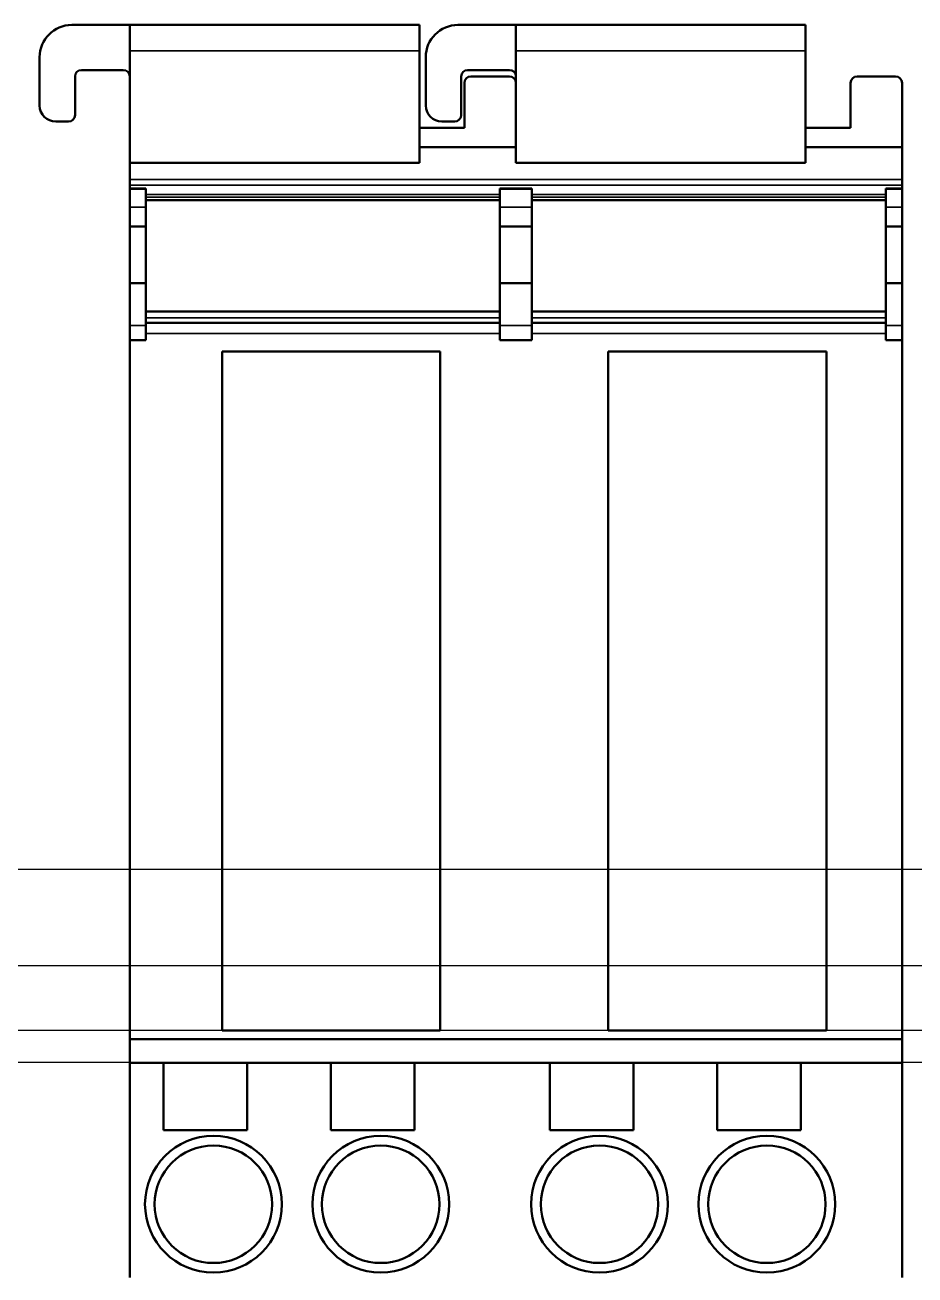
# Model space of a CAD drawing. Header units: inches. Extents: x 17 to 3130, y 15 to 659.
# Drawn here: x 1937.19 to 1964.85, y 241.43 to 280.28 of the extents above; entities that cross this region are included whole.
import ezdxf

# ---------------------------------------------------------------- set-up
doc = ezdxf.new("R2010")
doc.units = ezdxf.units.IN
doc.header["$MEASUREMENT"] = 0
doc.layers.add('Sichtbar (ISO)', color=7, linetype='Continuous', lineweight=50)
doc.layers.add('Sichtbar schmal (ISO)', color=7, linetype='Continuous', lineweight=35)

msp = doc.modelspace()

# ---------------------------------------------------------------- linework, layer by layer
at = {"color": 7, "linetype": 'Continuous', "lineweight": 25}
for p, q in [((1828.38821, 254.04604), (2076.17781, 254.04604)), ((1828.38821, 251.04604), (2076.20587, 251.04604)), ((1828.38821, 249.04604), (2076.22458, 249.04604)), ((1828.38821, 248.04604), (2076.23393, 248.04604))]:
    msp.add_line(p, q, dxfattribs=at)
at = {"layer": 'Sichtbar (ISO)'}
for p, q in [((1938.64763, 280.28056), (1940.44763, 280.28056)), ((1940.44763, 279.47535), (1940.44763, 280.28056)), ((1949.44763, 280.28056), (1940.44763, 280.28056)), ((1949.44763, 280.28056), (1949.44763, 279.47535)), ((1950.64763, 280.28056), (1952.44763, 280.28056)), ((1952.44763, 279.47535), (1952.44763, 280.28056)), ((1961.44763, 280.28056), (1952.44763, 280.28056)), ((1961.44763, 280.28056), (1961.44763, 279.47535)), ((1940.44763, 279.47535), (1940.44763, 275.99239)), ((1949.44763, 275.99239), (1949.44763, 279.47535)), ((1952.44763, 279.47535), (1952.44763, 275.99239)), ((1961.44763, 275.99239), (1961.44763, 279.47535)), ((1937.64763, 277.78056), (1937.64763, 279.28056)), ((1949.64763, 277.78056), (1949.64763, 279.28056)), ((1938.74763, 278.68056), (1938.74763, 277.48056)), ((1940.24763, 278.88056), (1938.94763, 278.88056)), ((1950.74763, 278.68056), (1950.74763, 277.48056)), ((1952.24763, 278.88056), (1950.94763, 278.88056)), ((1951.04763, 278.68056), (1952.24763, 278.68056)), ((1963.04763, 278.68056), (1964.24763, 278.68056)), ((1950.84763, 277.08056), (1950.84763, 278.48056)), ((1962.84763, 277.08056), (1962.84763, 278.48056)), ((1964.44763, 278.48056), (1964.44763, 276.48056)), ((1938.54763, 277.28056), (1938.14763, 277.28056)), ((1949.44763, 277.08056), (1950.84763, 277.08056)), ((1950.54763, 277.28056), (1950.14763, 277.28056)), ((1961.44763, 277.08056), (1962.84763, 277.08056)), ((1949.44763, 276.48056), (1952.44763, 276.48056)), ((1961.44763, 276.48056), (1964.44763, 276.48056)), ((1964.44763, 276.48056), (1964.44763, 275.48056)), ((1949.44763, 275.99239), (1940.44763, 275.99239)), ((1940.44763, 275.48056), (1940.44763, 275.99239)), ((1961.44763, 275.99239), (1952.44763, 275.99239)), ((1940.44763, 275.48056), (1940.44763, 275.29763)), ((1964.44763, 275.29763), (1964.44763, 275.48056)), ((1940.44763, 275.19765), (1940.44763, 275.29763)), ((1940.44763, 275.19765), (1940.44763, 275.19226)), ((1940.44763, 275.19765), (1940.94763, 275.19765)), ((1940.44763, 275.19226), (1940.44763, 274.62283)), ((1940.44763, 275.19226), (1940.94763, 275.19226)), ((1940.94763, 275.19226), (1940.94763, 275.19765)), ((1940.94763, 274.62283), (1940.94763, 275.19226)), ((1951.94763, 275.19765), (1952.94763, 275.19765)), ((1951.94763, 275.19765), (1951.94763, 275.19226)), ((1952.94763, 275.19226), (1951.94763, 275.19226)), ((1951.94763, 275.19226), (1951.94763, 274.62283)), ((1952.94763, 275.19226), (1952.94763, 275.19765)), ((1952.94763, 274.62283), (1952.94763, 275.19226)), ((1963.94763, 275.19765), (1964.44763, 275.19765)), ((1963.94763, 275.19765), (1963.94763, 275.19226)), ((1964.44763, 275.19226), (1963.94763, 275.19226)), ((1963.94763, 275.19226), (1963.94763, 274.62283)), ((1964.44763, 275.29763), (1964.44763, 275.19765)), ((1964.44763, 275.19765), (1964.44763, 275.19226)), ((1964.44763, 275.19226), (1964.44763, 274.62283)), ((1951.94763, 274.84059), (1940.94763, 274.84059)), ((1963.94763, 274.84059), (1952.94763, 274.84059)), ((1940.44763, 274.01356), (1940.44763, 274.62283)), ((1940.94763, 274.62283), (1940.94763, 274.01356)), ((1951.94763, 274.01356), (1951.94763, 274.62283)), ((1952.94763, 274.62283), (1952.94763, 274.01356)), ((1963.94763, 274.01356), (1963.94763, 274.62283)), ((1964.44763, 274.01356), (1964.44763, 274.62283)), ((1940.44763, 274.01356), (1940.44763, 272.25205)), ((1940.94763, 274.01356), (1940.44763, 274.01356)), ((1940.94763, 272.25205), (1940.94763, 274.01356)), ((1951.94763, 274.01356), (1951.94763, 272.25205)), ((1951.94763, 274.01356), (1952.94763, 274.01356)), ((1952.94763, 272.25205), (1952.94763, 274.01356)), ((1963.94763, 274.01356), (1963.94763, 272.25205)), ((1963.94763, 274.01356), (1964.44763, 274.01356)), ((1964.44763, 274.01356), (1964.44763, 272.25205)), ((1940.44763, 270.94081), (1940.44763, 272.25205)), ((1940.44763, 272.25205), (1940.94763, 272.25205)), ((1940.94763, 272.25205), (1940.94763, 270.94081)), ((1952.94763, 272.25205), (1951.94763, 272.25205)), ((1951.94763, 270.94081), (1951.94763, 272.25205)), ((1952.94763, 272.25205), (1952.94763, 270.94081)), ((1964.44763, 272.25205), (1963.94763, 272.25205)), ((1963.94763, 270.94081), (1963.94763, 272.25205)), ((1964.44763, 270.94081), (1964.44763, 272.25205)), ((1940.94763, 271.37534), (1951.94763, 271.37534)), ((1952.94763, 271.37534), (1963.94763, 271.37534)), ((1940.44763, 270.94081), (1940.44763, 270.48056)), ((1951.94763, 271.02721), (1940.94763, 271.02721)), ((1940.94763, 270.48056), (1940.94763, 270.94081)), ((1951.94763, 270.94081), (1951.94763, 270.48056)), ((1963.94763, 271.02721), (1952.94763, 271.02721)), ((1952.94763, 270.48056), (1952.94763, 270.94081)), ((1963.94763, 270.94081), (1963.94763, 270.48056)), ((1964.44763, 270.94081), (1964.44763, 270.48056)), ((1940.44763, 270.48056), (1940.44763, 248.7585)), ((1940.94763, 270.48056), (1940.44763, 270.48056)), ((1952.94763, 270.48056), (1951.94763, 270.48056)), ((1964.44763, 270.48056), (1963.94763, 270.48056)), ((1964.44763, 248.7585), (1964.44763, 270.48056)), ((1943.31763, 270.13056), (1950.09763, 270.13056)), ((1943.31763, 249.03056), (1943.31763, 270.13056)), ((1950.09763, 270.13056), (1950.09763, 249.03056)), ((1955.31763, 270.13056), (1962.09763, 270.13056)), ((1955.31763, 249.03056), (1955.31763, 270.13056)), ((1962.09763, 270.13056), (1962.09763, 249.03056)), ((1950.09763, 249.03056), (1943.31763, 249.03056)), ((1962.09763, 249.03056), (1955.31763, 249.03056)), ((1940.44763, 248.7585), (1940.44763, 248.03056)), ((1940.44763, 248.7585), (1964.44763, 248.7585)), ((1964.44763, 248.03056), (1964.44763, 248.7585)), ((1940.44763, 248.03056), (1940.44763, 241.3585)), ((1940.44763, 248.03056), (1941.49763, 248.03056)), ((1941.49763, 248.03056), (1944.09763, 248.03056)), ((1941.49763, 245.93056), (1941.49763, 248.03056)), ((1944.09763, 248.03056), (1944.09763, 245.93056)), ((1944.09763, 248.03056), (1946.69763, 248.03056)), ((1946.69763, 248.03056), (1949.29763, 248.03056)), ((1946.69763, 245.93056), (1946.69763, 248.03056)), ((1949.29763, 248.03056), (1949.29763, 245.93056)), ((1949.29763, 248.03056), (1953.49763, 248.03056)), ((1953.49763, 248.03056), (1956.09763, 248.03056)), ((1953.49763, 245.93056), (1953.49763, 248.03056)), ((1956.09763, 248.03056), (1956.09763, 245.93056)), ((1956.09763, 248.03056), (1958.69763, 248.03056)), ((1958.69763, 248.03056), (1961.29763, 248.03056)), ((1958.69763, 245.93056), (1958.69763, 248.03056)), ((1961.29763, 248.03056), (1961.29763, 245.93056)), ((1961.29763, 248.03056), (1964.44763, 248.03056)), ((1964.44763, 241.3585), (1964.44763, 248.03056)), ((1944.09763, 245.93056), (1941.49763, 245.93056)), ((1949.29763, 245.93056), (1946.69763, 245.93056)), ((1956.09763, 245.93056), (1953.49763, 245.93056)), ((1961.29763, 245.93056), (1958.69763, 245.93056))]:
    msp.add_line(p, q, dxfattribs=at)
for centre, radius in [((1943.04763, 243.63056), 2.125), ((1948.24763, 243.63056), 2.125), ((1955.04763, 243.63056), 2.125), ((1960.24763, 243.63056), 2.125), ((1943.04763, 243.63056), 1.825), ((1948.24763, 243.63056), 1.825), ((1955.04763, 243.63056), 1.825), ((1960.24763, 243.63056), 1.825)]:
    msp.add_circle(centre, radius, dxfattribs=at)
for centre, radius, start, end in [((1938.64763, 279.28056), 1, 90, 180), ((1950.64763, 279.28056), 1, 90, 180), ((1938.94763, 278.68056), 0.2, 90, 180), ((1940.24763, 278.68056), 0.2, 0, 90), ((1950.94763, 278.68056), 0.2, 90, 180), ((1951.04763, 278.48056), 0.2, 90, 180), ((1952.24763, 278.68056), 0.2, 0, 90), ((1952.24763, 278.48056), 0.2, 0, 90), ((1963.04763, 278.48056), 0.2, 90, 180), ((1964.24763, 278.48056), 0.2, 0, 90), ((1938.14763, 277.78056), 0.5, 180, 270), ((1950.14763, 277.78056), 0.5, 180, 270), ((1938.54763, 277.48056), 0.2, 270, 0), ((1950.54763, 277.48056), 0.2, 270, 0)]:
    msp.add_arc(centre, radius, start, end, dxfattribs=at)
at = {"layer": 'Sichtbar schmal (ISO)'}
for p, q in [((1940.44763, 279.47535), (1949.44763, 279.47535)), ((1952.44763, 279.47535), (1961.44763, 279.47535)), ((1940.44763, 275.48056), (1964.44763, 275.48056)), ((1940.44763, 275.29763), (1964.44763, 275.29763)), ((1940.94763, 275.00989), (1951.94763, 275.00989)), ((1940.94763, 274.93363), (1951.94763, 274.93363)), ((1952.94763, 275.00989), (1963.94763, 275.00989)), ((1952.94763, 274.93363), (1963.94763, 274.93363)), ((1940.44763, 274.62283), (1940.94763, 274.62283)), ((1952.94763, 274.62283), (1951.94763, 274.62283)), ((1964.44763, 274.62283), (1963.94763, 274.62283)), ((1940.94763, 271.18331), (1951.94763, 271.18331)), ((1952.94763, 271.18331), (1963.94763, 271.18331)), ((1940.44763, 270.94081), (1940.94763, 270.94081)), ((1952.94763, 270.94081), (1951.94763, 270.94081)), ((1964.44763, 270.94081), (1963.94763, 270.94081)), ((1940.94763, 270.69571), (1951.94763, 270.69571)), ((1952.94763, 270.69571), (1963.94763, 270.69571))]:
    msp.add_line(p, q, dxfattribs=at)

doc.saveas('drawing.dxf')
